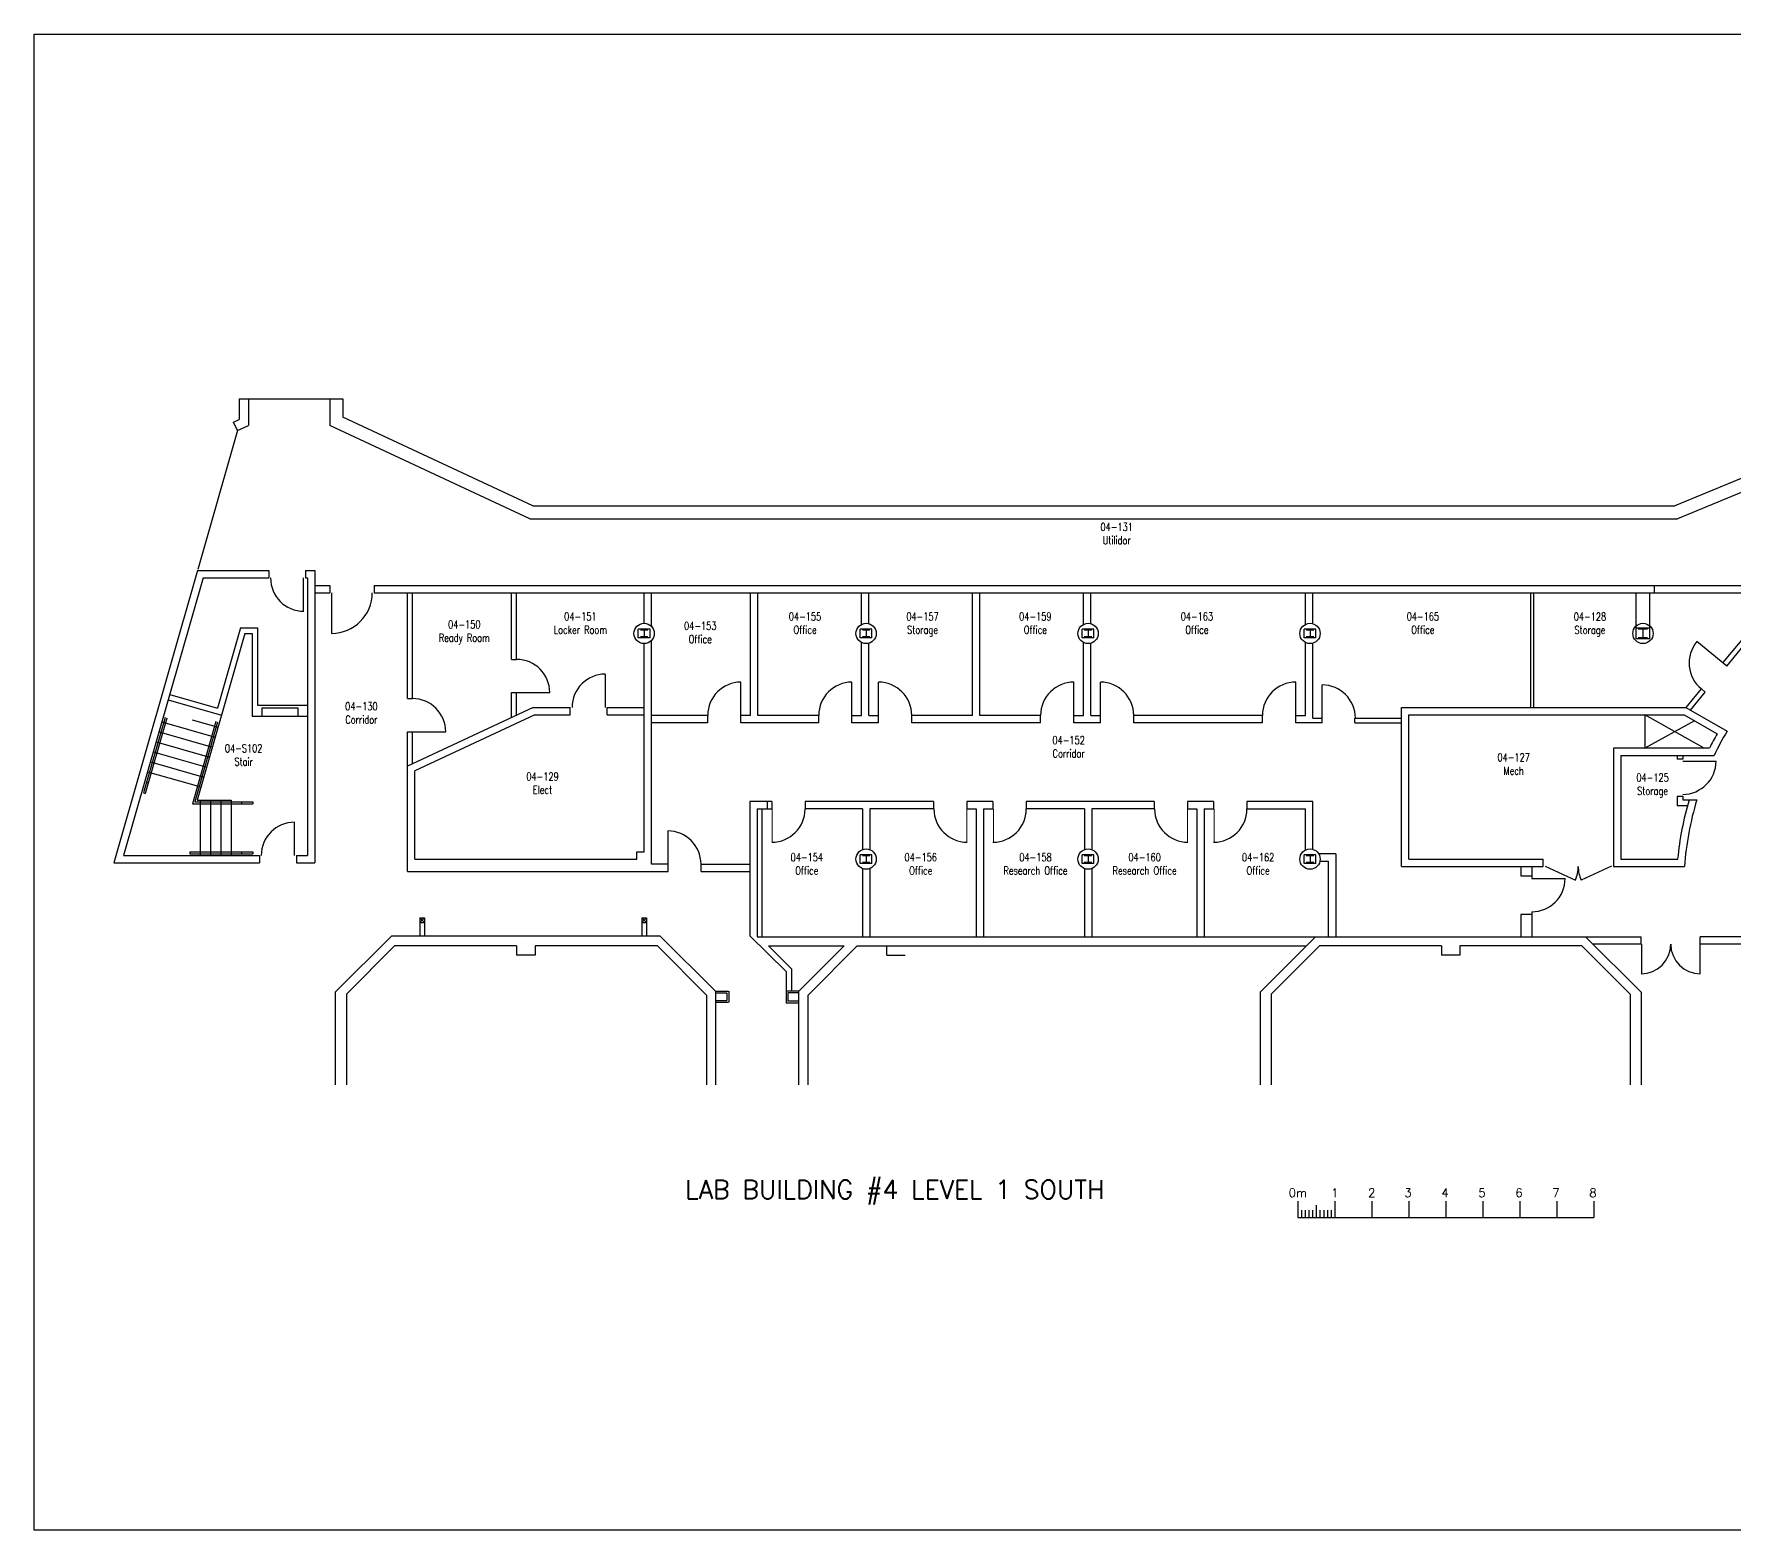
# Model space of a CAD drawing. Extents: x 11182 to 734459, y -1391328 to 152085.
# Drawn here: x 80175 to 126155, y -151485 to -111038 of the extents above; entities that cross this region are included whole.
import ezdxf
from ezdxf.enums import TextEntityAlignment as Align

# ---------------------------------------------------------------- set-up
doc = ezdxf.new("R2010")
doc.units = 0
doc.header["$LTSCALE"] = 500
doc.header["$MEASUREMENT"] = 0
doc.layers.get('0').update_dxf_attribs({"linetype": 'CONTINUOUS'})
doc.layers.add('0_Defpoints', color=106, linetype='CONTINUOUS', plot=False)
for name, color, linetype in [('0_room_data', 7, 'CONTINUOUS'), ('0_text', 7, 'CONTINUOUS'), ('1_Wall_Exist', 251, 'CONTINUOUS'), ('3_Text', 7, 'CONTINUOUS')]:
    doc.layers.add(name, color=color, linetype=linetype)
doc.styles.add('1_200', font='simplex.shx', dxfattribs={"width": 0.75, "height": 460})
doc.styles.get("Standard").update_dxf_attribs({"font": 'ROMANS', "height": 200})

# ---------------------------------------------------------------- blocks, each defined once
blk = doc.blocks.new('room_data')
at = {"layer": '3_Text', "style": '1_200', "width": 0.75}
for tag, p in [('ROOMNUM', (0, 0)), ('ROOMUSE', (0, -575))]:
    blk.add_attdef(tag, text='', height=345, dxfattribs=at).set_placement(p, align=Align.MIDDLE_CENTER)

msp = doc.modelspace()

# ---------------------------------------------------------------- linework, layer by layer
for p, q in [((114337, -142592), (114337, -143038)), ((114437, -142838), (114437, -143038)), ((114537, -142838), (114537, -143038)), ((114637, -142838), (114637, -143038)), ((114737, -142838), (114737, -143038)), ((114837, -142706), (114837, -143038)), ((114937, -142838), (114937, -143038)), ((115037, -142838), (115037, -143038)), ((115137, -142838), (115137, -143038)), ((115237, -142838), (115237, -143038)), ((115337, -142592), (115337, -143038)), ((116337, -142592), (116337, -143038)), ((117337, -142592), (117337, -143038)), ((118337, -142592), (118337, -143038)), ((119337, -142592), (119337, -143038)), ((120337, -142592), (120337, -143038)), ((121337, -142592), (121337, -143038)), ((122337, -142592), (122337, -143038)), ((114337, -143038), (122337, -143038))]:
    msp.add_line(p, q)
at = {"layer": '0_Defpoints'}
msp.add_line((80175, -111038), (196499, -111038), dxfattribs=at)
msp.add_lwpolyline([(196499, -151485), (80175, -151485), (80175, -111038)], dxfattribs=at)
at = {"layer": '1_Wall_Exist'}
for p, q in [((85719, -120899), (85719, -121463)), ((85719, -120899), (88519, -120899)), ((85969, -120899), (85969, -121622)), ((88169, -120899), (88169, -121622)), ((88519, -120899), (88519, -121399)), ((131669, -120848), (124533, -123795)), ((132062, -121065), (124603, -124145)), ((85675, -121759), (84601, -125515)), ((85569, -121532), (85719, -121463)), ((85675, -121759), (85569, -121532)), ((85675, -121759), (85969, -121622)), ((93580, -124145), (88169, -121622)), ((93658, -123795), (88519, -121399)), ((93580, -124145), (124603, -124145)), ((93658, -123795), (124533, -123795)), ((84593, -125545), (82333, -133449)), ((84744, -125745), (82598, -133249)), ((84593, -125545), (86518, -125545)), ((84744, -125745), (86518, -125745)), ((86518, -125545), (86518, -125745)), ((87455, -125745), (87455, -126645)), ((87518, -125545), (87768, -125545)), ((87518, -125545), (87518, -125745)), ((87518, -125745), (87568, -125745)), ((87568, -125745), (87568, -133249)), ((87768, -125545), (87768, -133449)), ((87768, -125945), (88168, -125945)), ((88168, -125945), (88168, -126145)), ((89368, -125945), (126794, -125945)), ((89368, -125945), (89368, -126145)), ((123968, -125945), (123968, -126145)), ((87768, -126145), (88168, -126145)), ((88218, -126145), (88218, -127245)), ((89368, -126145), (126833, -126145)), ((90268, -129005), (90268, -126145)), ((90403, -129005), (90403, -126145)), ((93083, -127945), (93083, -126145)), ((93218, -127945), (93218, -126145)), ((96668, -126970), (96668, -126145)), ((96868, -127056), (96868, -126145)), ((99543, -129460), (99543, -126145)), ((99743, -129460), (99743, -126145)), ((102543, -127000), (102543, -126145)), ((102743, -126981), (102743, -126145)), ((105543, -129460), (105543, -126145)), ((105743, -129460), (105743, -126145)), ((108543, -127000), (108543, -126145)), ((108743, -126981), (108743, -126145)), ((114543, -127000), (114543, -126145)), ((114743, -126981), (114743, -126145)), ((120628, -126145), (120628, -129245)), ((120708, -126145), (120708, -129245)), ((123484, -127388), (123484, -126145)), ((123852, -127388), (123852, -126145)), ((85875, -127245), (84587, -131749)), ((85760, -127093), (85139, -129267)), ((85760, -127093), (86220, -127093)), ((85875, -127245), (86068, -127245)), ((86068, -127245), (86068, -129485)), ((86220, -127093), (86220, -129185)), ((96827, -127127), (96509, -127127)), ((96509, -127363), (96509, -127127)), ((96827, -127363), (96509, -127363)), ((96770, -127143), (96566, -127143)), ((96770, -127153), (96566, -127153)), ((96770, -127337), (96566, -127337)), ((96770, -127347), (96566, -127347)), ((96668, -127143), (96668, -127347)), ((96827, -127363), (96827, -127127)), ((102509, -127363), (102509, -127127)), ((102827, -127127), (102509, -127127)), ((102827, -127363), (102509, -127363)), ((102770, -127143), (102566, -127143)), ((102770, -127153), (102566, -127153)), ((102770, -127337), (102566, -127337)), ((102770, -127347), (102566, -127347)), ((102668, -127143), (102668, -127347)), ((102827, -127363), (102827, -127127)), ((108827, -127127), (108509, -127127)), ((108509, -127363), (108509, -127127)), ((108827, -127363), (108509, -127363)), ((108770, -127143), (108566, -127143)), ((108770, -127153), (108566, -127153)), ((108770, -127337), (108566, -127337)), ((108770, -127347), (108566, -127347)), ((108668, -127143), (108668, -127347)), ((108827, -127363), (108827, -127127)), ((114827, -127127), (114509, -127127)), ((114509, -127363), (114509, -127127)), ((114827, -127363), (114509, -127363)), ((114770, -127143), (114566, -127143)), ((114770, -127153), (114566, -127153)), ((114770, -127337), (114566, -127337)), ((114770, -127347), (114566, -127347)), ((114668, -127143), (114668, -127347)), ((114827, -127363), (114827, -127127)), ((123852, -127102), (123484, -127102)), ((123795, -127118), (123541, -127118)), ((123795, -127128), (123541, -127128)), ((123795, -127362), (123541, -127362)), ((123668, -127118), (123668, -127372)), ((125827, -128042), (126481, -127251)), ((125931, -128128), (126574, -127349)), ((96668, -133145), (96668, -127520)), ((96868, -133483), (96868, -127434)), ((102543, -129460), (102543, -127490)), ((102743, -129460), (102743, -127510)), ((108543, -129460), (108543, -127490)), ((108743, -129460), (108743, -127510)), ((114543, -129460), (114543, -127490)), ((114743, -129535), (114743, -127510)), ((123852, -127388), (123484, -127388)), ((123795, -127372), (123541, -127372)), ((125931, -128128), (125126, -127463)), ((93083, -127945), (93218, -127945)), ((95618, -128345), (95618, -129245)), ((99286, -129660), (99286, -128560)), ((102286, -129660), (102286, -128560)), ((103001, -129660), (103001, -128560)), ((108286, -129660), (108286, -128560)), ((109001, -129660), (109001, -128560)), ((114283, -129660), (114283, -128560)), ((114993, -129660), (114993, -128635)), ((124833, -129247), (125248, -128744)), ((125248, -128744), (125352, -128830)), ((83801, -129043), (85243, -129455)), ((83843, -128897), (85139, -129267)), ((86220, -129185), (87568, -129185)), ((90268, -129005), (90403, -129005)), ((93083, -129518), (93083, -128845)), ((93083, -128845), (94118, -128845)), ((93218, -129455), (93218, -128845)), ((124952, -129315), (125352, -128830)), ((83717, -129517), (83134, -131555)), ((83765, -129531), (83183, -131569)), ((83631, -129638), (85073, -130050)), ((84453, -129582), (85150, -129781)), ((85090, -129628), (84455, -131849)), ((85138, -129642), (84521, -131799)), ((86068, -129485), (87568, -129485)), ((86330, -129260), (86330, -129485)), ((86330, -129260), (87306, -129260)), ((87306, -129260), (87306, -129485)), ((93668, -129245), (90268, -130831)), ((93712, -129445), (90468, -130958)), ((93668, -129245), (94668, -129245)), ((93712, -129445), (94668, -129445)), ((94668, -129445), (94668, -129245)), ((95668, -129245), (96668, -129245)), ((95668, -129445), (95668, -129245)), ((95668, -129445), (96668, -129445)), ((98386, -129460), (96868, -129460)), ((98386, -129660), (96868, -129660)), ((98386, -129660), (98386, -129460)), ((99543, -129460), (99286, -129460)), ((101386, -129660), (99286, -129660)), ((101386, -129460), (99743, -129460)), ((101386, -129660), (101386, -129460)), ((102286, -129460), (102543, -129460)), ((103001, -129660), (102286, -129660)), ((102743, -129460), (103001, -129460)), ((105543, -129460), (103901, -129460)), ((103901, -129660), (103901, -129460)), ((107386, -129660), (103901, -129660)), ((107386, -129460), (105743, -129460)), ((107386, -129660), (107386, -129460)), ((108286, -129460), (108543, -129460)), ((109001, -129660), (108286, -129660)), ((108743, -129460), (109001, -129460)), ((113383, -129460), (109901, -129460)), ((109901, -129660), (109901, -129460)), ((113383, -129660), (109901, -129660)), ((113383, -129660), (113383, -129460)), ((114270, -129460), (114543, -129460)), ((114993, -129660), (114283, -129660)), ((114743, -129535), (114993, -129535)), ((115880, -129660), (115880, -129535)), ((115880, -129535), (117143, -129535)), ((115880, -129660), (117143, -129660)), ((117143, -129245), (124831, -129245)), ((117143, -133545), (117143, -129245)), ((117343, -129445), (124778, -129445)), ((117343, -133345), (117343, -129445)), ((123718, -129445), (123718, -130345)), ((125318, -130345), (123718, -129445)), ((125057, -129607), (123718, -130345)), ((124778, -129445), (125670, -129960)), ((124831, -129245), (125943, -129887)), ((83554, -129907), (84996, -130319)), ((90268, -130831), (90268, -129905)), ((90268, -129905), (91303, -129905)), ((90403, -130768), (90403, -129905)), ((83400, -130446), (84842, -130858)), ((83477, -130176), (84919, -130589)), ((125465, -130345), (122868, -130345)), ((122868, -130345), (122868, -133545)), ((123068, -130545), (123068, -133345)), ((123068, -130545), (125590, -130545)), ((124592, -130545), (124592, -130645)), ((124744, -130545), (124744, -130645)), ((83246, -130984), (84688, -131396)), ((83323, -130715), (84765, -131127)), ((90268, -133683), (90268, -130831)), ((90468, -133345), (90468, -130958)), ((124744, -130645), (124592, -130645)), ((124744, -130695), (125644, -130695)), ((83217, -131267), (83265, -131281)), ((83134, -131555), (83183, -131569)), ((84455, -131849), (86088, -131849)), ((84521, -131799), (86088, -131799)), ((84587, -131749), (85508, -131749)), ((84668, -131749), (84668, -133249)), ((84948, -131749), (84948, -133249)), ((85228, -131749), (85228, -133249)), ((85508, -131749), (85508, -133249)), ((85788, -131799), (85788, -131849)), ((86088, -131799), (86088, -131849)), ((100118, -131790), (99526, -131790)), ((99526, -131790), (99526, -135417)), ((99996, -131790), (99996, -131990)), ((100118, -131790), (100118, -131990)), ((104488, -131790), (101018, -131790)), ((101018, -131790), (101018, -131990)), ((104488, -131790), (104488, -131990)), ((106098, -131790), (105388, -131790)), ((105388, -131790), (105388, -131990)), ((106098, -131790), (106098, -131990)), ((110453, -131790), (106998, -131790)), ((106998, -131790), (106998, -131990)), ((110453, -131790), (110453, -131990)), ((112063, -131790), (111353, -131790)), ((111353, -131790), (111353, -131990)), ((112063, -131790), (112063, -131990)), ((114743, -131790), (112963, -131790)), ((112963, -131790), (112963, -131990)), ((114743, -133081), (114743, -131790)), ((124592, -131645), (124592, -131897)), ((124592, -131645), (124744, -131645)), ((124592, -131897), (124871, -131897)), ((124744, -131645), (124744, -131745)), ((124744, -131745), (125123, -131745)), ((87218, -133249), (87218, -132349)), ((99726, -131990), (99726, -135445)), ((99726, -131990), (100118, -131990)), ((99848, -131990), (99848, -135445)), ((102568, -131990), (101032, -131990)), ((102568, -131990), (102568, -133089)), ((104502, -131990), (102768, -131990)), ((102768, -131990), (102768, -133089)), ((105388, -131990), (105643, -131990)), ((105643, -131990), (105643, -135445)), ((105843, -131990), (106098, -131990)), ((105843, -131990), (105843, -135445)), ((108568, -131990), (106998, -131990)), ((108568, -131990), (108568, -133089)), ((110453, -131990), (108768, -131990)), ((108768, -131990), (108768, -133089)), ((111353, -131990), (111608, -131990)), ((111608, -131990), (111608, -135445)), ((111808, -131990), (112063, -131990)), ((111808, -131990), (111808, -135445)), ((112963, -131990), (114543, -131990)), ((114543, -133100), (114543, -131990)), ((97318, -133683), (97318, -132583)), ((82598, -133249), (86268, -133249)), ((84388, -133149), (84388, -133199)), ((84388, -133149), (86088, -133149)), ((84388, -133199), (86088, -133199)), ((85788, -133149), (85788, -133199)), ((86088, -133149), (86088, -133199)), ((86268, -133249), (86268, -133449)), ((87268, -133249), (87568, -133249)), ((87268, -133249), (87268, -133449)), ((96468, -133345), (96468, -133145)), ((96468, -133145), (96668, -133145)), ((102827, -133227), (102509, -133227)), ((102509, -133463), (102509, -133227)), ((102770, -133243), (102566, -133243)), ((102770, -133253), (102566, -133253)), ((102668, -133243), (102668, -133447)), ((102827, -133463), (102827, -133227)), ((108509, -133463), (108509, -133227)), ((108827, -133227), (108509, -133227)), ((108770, -133243), (108566, -133243)), ((108770, -133253), (108566, -133253)), ((108668, -133243), (108668, -133447)), ((108827, -133463), (108827, -133227)), ((114509, -133463), (114509, -133227)), ((114827, -133227), (114509, -133227)), ((114770, -133243), (114566, -133243)), ((114770, -133253), (114566, -133253)), ((114668, -133243), (114668, -133447)), ((114827, -133463), (114827, -133227)), ((115362, -133200), (114902, -133200)), ((115362, -133200), (115362, -135445)), ((82333, -133449), (86268, -133449)), ((87268, -133449), (87768, -133449)), ((90268, -133683), (97318, -133683)), ((90468, -133345), (96468, -133345)), ((97318, -133483), (96868, -133483)), ((98205, -133683), (98205, -133483)), ((98205, -133483), (99526, -133483)), ((98205, -133683), (99526, -133683)), ((102827, -133463), (102509, -133463)), ((102770, -133437), (102566, -133437)), ((102770, -133447), (102566, -133447)), ((102568, -133601), (102568, -135445)), ((102768, -133601), (102768, -135445)), ((108827, -133463), (108509, -133463)), ((108770, -133437), (108566, -133437)), ((108770, -133447), (108566, -133447)), ((108568, -133601), (108568, -135445)), ((108768, -133601), (108768, -135445)), ((114827, -133463), (114509, -133463)), ((114770, -133437), (114566, -133437)), ((114770, -133447), (114566, -133447)), ((114938, -133400), (115162, -133400)), ((115162, -133400), (115162, -135445)), ((117143, -133545), (120968, -133545)), ((117343, -133345), (120968, -133345)), ((120362, -133545), (120362, -133795)), ((120362, -133795), (120662, -133795)), ((120662, -133545), (120662, -133870)), ((120968, -133545), (120968, -133345)), ((121020, -133540), (121840, -133912)), ((122816, -133540), (121997, -133912)), ((122868, -133545), (124790, -133545)), ((123068, -133345), (124606, -133345)), ((120662, -133870), (121562, -133870)), ((90604, -134931), (90732, -135059)), ((90732, -134931), (90604, -135059)), ((90604, -134931), (90732, -134931)), ((90604, -134931), (90604, -135417)), ((90604, -134931), (90732, -135059)), ((90732, -134931), (90604, -135059)), ((90604, -134931), (90604, -135417)), ((90604, -135059), (90732, -135059)), ((90732, -134931), (90732, -135417)), ((90732, -134931), (90732, -135417)), ((96604, -134931), (96732, -135059)), ((96732, -134931), (96604, -135059)), ((96604, -134931), (96732, -134931)), ((96604, -134931), (96604, -135417)), ((96604, -135059), (96732, -135059)), ((96732, -134931), (96732, -135417)), ((120362, -134845), (120362, -135445)), ((120662, -134845), (120362, -134845)), ((120662, -134770), (120662, -135445)), ((88318, -136945), (89847, -135417)), ((89847, -135417), (97094, -135417)), ((98598, -136915), (97094, -135417)), ((100503, -136382), (99526, -135417)), ((99726, -135445), (123618, -135445)), ((113318, -136945), (114818, -135445)), ((123618, -136945), (122118, -135445)), ((123618, -135645), (123618, -135445)), ((125218, -135645), (125218, -135445)), ((126699, -135445), (125218, -135445)), ((88618, -136999), (89922, -135695)), ((93218, -135695), (89922, -135695)), ((93218, -135695), (93218, -135945)), ((93718, -135945), (93218, -135945)), ((93718, -135695), (93718, -135945)), ((97025, -135695), (93718, -135695)), ((97025, -135695), (98351, -137021)), ((100025, -135695), (102073, -135695)), ((100656, -136318), (100025, -135695)), ((102073, -135695), (100851, -136917)), ((102426, -135695), (101101, -137021)), ((102426, -135695), (114568, -135695)), ((103226, -135945), (103226, -135695)), ((103226, -135945), (103726, -135945)), ((113618, -136999), (114922, -135695)), ((118218, -135695), (114922, -135695)), ((118218, -135695), (118218, -135945)), ((118718, -135945), (118218, -135945)), ((122015, -135695), (118718, -135695)), ((118718, -135695), (118718, -135945)), ((123318, -136999), (122015, -135695)), ((123618, -135645), (122318, -135645)), ((123630, -135645), (123630, -136445)), ((125206, -135645), (125206, -136445)), ((126744, -135645), (125218, -135645)), ((100503, -136382), (100503, -137239)), ((100656, -136915), (100656, -136318)), ((88318, -136945), (88318, -139445)), ((88618, -136999), (88618, -139445)), ((98351, -137021), (98351, -139445)), ((98598, -136915), (98951, -136915)), ((98598, -136915), (98598, -139445)), ((98601, -136965), (98901, -136965)), ((98904, -136965), (98904, -137165)), ((98954, -136915), (98954, -137215)), ((100853, -136915), (100501, -136915)), ((100551, -136965), (100551, -137189)), ((100851, -136965), (100551, -136965)), ((100851, -139445), (100851, -136917)), ((101101, -139445), (101101, -137021)), ((113318, -136945), (113318, -139445)), ((113618, -136999), (113618, -139445)), ((123318, -136999), (123318, -139445)), ((123618, -136945), (123618, -139445)), ((98601, -137165), (98901, -137165)), ((98601, -137215), (98951, -137215)), ((100851, -137239), (100503, -137239)), ((100851, -137189), (100551, -137189))]:
    msp.add_line(p, q, dxfattribs=at)
at = {"layer": '1_Wall_Exist', "const_width": 27}
for points in [[(100132, -131990), (100132, -132890)], [(105388, -131990), (105388, -132890)], [(106112, -131990), (106112, -132890)], [(111353, -131990), (111353, -132890)], [(112077, -131990), (112077, -132890)]]:
    msp.add_lwpolyline(points, dxfattribs=at)
at = {"layer": '1_Wall_Exist'}
for centre in [(96668, -127245), (102668, -127245), (108668, -127245), (114668, -127245), (123668, -127245), (102668, -133345), (108668, -133345), (114668, -133345)]:
    msp.add_circle(centre, 275, dxfattribs=at)
for centre, radius, start, end in [((87468, -125745), 900, 180, 270), ((88218, -126145), 1100, 270, 0), ((125827, -128042), 910, 140.4664, 230.4664), ((93218, -128845), 900, 0, 90), ((95618, -129245), 900, 90, 180), ((99286, -129460), 900, 90, 180), ((102286, -129460), 900, 90, 180), ((103001, -129460), 900, 0, 90), ((108286, -129460), 900, 90, 180), ((109001, -129460), 900, 0, 90), ((114283, -129460), 900, 90, 180), ((114993, -129535), 900, 0, 90), ((90403, -129905), 900, 0, 90), ((133068, -134145), 8500, 150.5056, 153.4449), ((133068, -134145), 8300, 149.1371, 154.2952), ((124744, -130695), 900, 270, 0), ((133068, -134145), 8500, 163.5993, 174.5995), ((133068, -134145), 8300, 163.1925, 175.8545), ((87218, -133249), 900, 90, 180), ((100118, -131990), 900, 270, 0), ((105402, -131990), 900, 180, 270), ((106098, -131990), 900, 270, 0), ((111367, -131990), 900, 180, 270), ((112063, -131990), 900, 270, 0), ((97305, -133483), 900, 0, 90), ((121018, -133545), 900, 335.9136, 0), ((122818, -133545), 900, 180, 204.0864), ((120662, -133870), 900, 270, 0), ((123618, -135645), 800, 270, 0), ((125218, -135645), 800, 180, 270)]:
    msp.add_arc(centre, radius, start, end, dxfattribs=at)

# ---------------------------------------------------------------- block references
at = {"layer": '0_room_data', "xscale": 0.626945779901152, "yscale": 0.626945779901152, "zscale": 0.626945779901152}
for p, values in [((109442, -124366), {'ROOMNUM': '04-131', 'ROOMUSE': 'Utilidor'}), ((91807, -127001), {'ROOMNUM': '04-150', 'ROOMUSE': 'Ready Room'}), ((94945, -126785), {'ROOMNUM': '04-151', 'ROOMUSE': 'Locker Room'}), ((101017, -126785), {'ROOMNUM': '04-155', 'ROOMUSE': 'Office'}), ((104193, -126785), {'ROOMNUM': '04-157', 'ROOMUSE': 'Storage'}), ((107243, -126785), {'ROOMNUM': '04-159', 'ROOMUSE': 'Office'}), ((111610, -126785), {'ROOMNUM': '04-163', 'ROOMUSE': 'Office'}), ((117718, -126785), {'ROOMNUM': '04-165', 'ROOMUSE': 'Office'}), ((122234, -126790), {'ROOMNUM': '04-128', 'ROOMUSE': 'Storage'}), ((98185, -127039), {'ROOMNUM': '04-153', 'ROOMUSE': 'Office'}), ((89025, -129214), {'ROOMNUM': '04-130', 'ROOMUSE': 'Corridor'}), ((108143, -130130), {'ROOMNUM': '04-152', 'ROOMUSE': 'Corridor'}), ((85842, -130352), {'ROOMNUM': '04-S102', 'ROOMUSE': 'Stair'}), ((120173, -130595), {'ROOMNUM': '04-127', 'ROOMUSE': 'Mech'}), ((93921, -131113), {'ROOMNUM': '04-129', 'ROOMUSE': 'Elect'}), ((123928, -131141), {'ROOMNUM': '04-125', 'ROOMUSE': 'Storage'}), ((101065, -133296), {'ROOMNUM': '04-154', 'ROOMUSE': 'Office'}), ((104145, -133296), {'ROOMNUM': '04-156', 'ROOMUSE': 'Office'}), ((107247, -133296), {'ROOMNUM': '04-158', 'ROOMUSE': 'Research Office'}), ((110196, -133296), {'ROOMNUM': '04-160', 'ROOMUSE': 'Research Office'}), ((113265, -133296), {'ROOMNUM': '04-162', 'ROOMUSE': 'Office'})]:
    msp.add_blockref('room_data', p, dxfattribs=at).add_auto_attribs(values)

# ---------------------------------------------------------------- texts
at = {"layer": '0_text'}
msp.add_text('LAB BUILDING #4 LEVEL 1 SOUTH', height=500, rotation=0, dxfattribs=at).set_placement((97776, -142528))
for s, p in [('0m', (114337, -142367)), ('1', (115337, -142367)), ('2', (116337, -142367)), ('3', (117314, -142367)), ('4', (118314, -142367)), ('5', (119314, -142367)), ('6', (120314, -142367)), ('7', (121314, -142367)), ('8', (122314, -142367))]:
    msp.add_text(s, height=231, rotation=0, dxfattribs=at).set_placement(p, align=Align.MIDDLE_CENTER)

doc.saveas('drawing.dxf')
